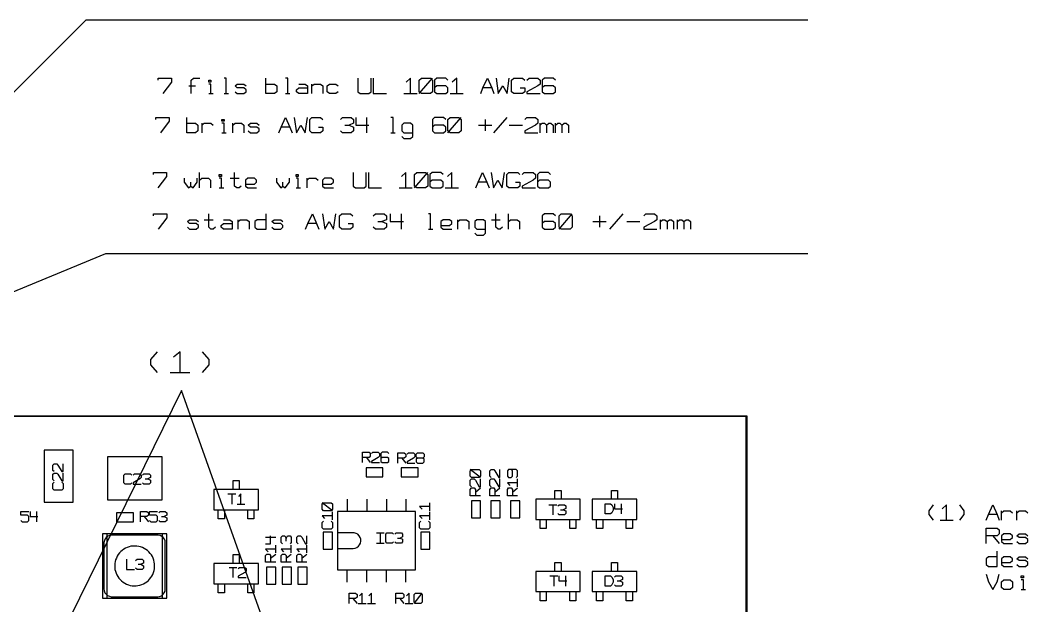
# Model space of a CAD drawing. Header units: millimetres. Extents: x 0 to 1189, y 35 to 806.
# Drawn here: x 595.1 to 775.6, y 505.3 to 610.2 of the extents above; entities that cross this region are included whole.
import ezdxf

# ---------------------------------------------------------------- set-up
doc = ezdxf.new("R2010")
doc.units = ezdxf.units.MM
doc.layers.add('Pen 1', color=7, linetype='Continuous')

msp = doc.modelspace()

# ---------------------------------------------------------------- linework, layer by layer
at = {"layer": 'Pen 1', "color": 7, "lineweight": 30}
for p, q in [((606.9, 610.22), (578.95, 582.3)), ((736.15, 610.22), (606.9, 610.22)), ((666.6, 597.08), (668.97, 599.83)), ((625.35, 598.45), (626.53, 598.45)), ((647.35, 597.08), (647.35, 598.78)), ((679.58, 598.1), (678, 598.1)), ((628.9, 597.08), (629.67, 597.08)), ((631.65, 597.08), (632.42, 597.08)), ((642.65, 597.08), (643.42, 597.08)), ((663.85, 597.08), (666.22, 597.08)), ((672.1, 597.08), (674.47, 597.08)), ((657.17, 592.78), (657.17, 590.03)), ((671.72, 590.03), (674.08, 592.78)), ((678.4, 592.42), (678.4, 590.38)), ((679.97, 590.03), (682.33, 592.78)), ((627.7, 590.03), (627.7, 591.75)), ((633.22, 590.03), (633.22, 591.75)), ((643.42, 591.05), (641.85, 591.05)), ((653.25, 591.4), (654.05, 591.4)), ((677.22, 591.4), (679.58, 591.4)), ((682.72, 591.4), (685.08, 591.4)), ((688.22, 590.03), (688.22, 591.75)), ((690.97, 590.03), (690.97, 591.75)), ((631.25, 590.03), (632.03, 590.03)), ((661.5, 590.03), (662.3, 590.03)), ((627.25, 580.15), (627.25, 582.9)), ((665.75, 580.15), (668.1, 582.9)), ((625.67, 580.5), (625.67, 581.17)), ((632.75, 581.88), (634.33, 581.88)), ((642.17, 580.5), (642.17, 581.17)), ((646.5, 580.15), (646.5, 581.88)), ((678.72, 581.17), (677.15, 581.17)), ((630.78, 580.15), (631.58, 580.15)), ((644.53, 580.15), (645.33, 580.15)), ((663, 580.15), (665.35, 580.15)), ((671.25, 580.15), (673.6, 580.15)), ((628.1, 574.47), (629.67, 574.47)), ((634.15, 572.75), (634.15, 574.47)), ((659.15, 574.12), (659.92, 574.12)), ((663.35, 575.5), (663.35, 572.75)), ((673.5, 572.75), (673.5, 574.47)), ((679.55, 574.47), (681.1, 574.47)), ((682.58, 572.75), (682.58, 575.5)), ((691.65, 572.75), (694, 575.5)), ((697.7, 574.12), (700.05, 574.12)), ((698.88, 575.17), (698.88, 573.1)), ((700.72, 572.75), (703.08, 575.5)), ((703.75, 574.12), (706.1, 574.12)), ((709.8, 572.75), (709.8, 574.47)), ((712.83, 572.75), (712.83, 574.47)), ((648.22, 573.8), (646.65, 573.8)), ((668.22, 572.75), (669, 572.75)), ((610.4, 568.33), (551, 543.88)), ((736.15, 568.33), (610.4, 568.33)), ((622, 547.1), (625.53, 547.1)), ((657.12, 531.88), (657.83, 530.95)), ((663.47, 531.75), (664.17, 530.83)), ((677.58, 528.28), (675.72, 529.7)), ((617.5, 528.03), (617.97, 528.03)), ((684.2, 526.62), (684.2, 528.05)), ((632.33, 525.33), (633.72, 525.33)), ((633.03, 525.33), (633.03, 523.5)), ((676.65, 525.67), (677.58, 526.4)), ((680.15, 525.67), (681.05, 526.4)), ((683.3, 525.67), (684.2, 526.4)), ((633.97, 523.5), (635.38, 523.5)), ((651.03, 522.33), (649.2, 523.75)), ((653.7, 524.4), (653.7, 522.2)), ((657.2, 524.4), (657.2, 522.2)), ((660.7, 524.4), (660.7, 522.2)), ((664.17, 524.4), (664.17, 522.2)), ((668.47, 522.33), (668.47, 523.75)), ((689.78, 523.4), (691.2, 523.4)), ((690.5, 523.4), (690.5, 521.58)), ((702.75, 523.58), (702.75, 521.75)), ((598.08, 522.2), (598.08, 520.35)), ((651.03, 520.67), (651.03, 522.1)), ((668.47, 520.67), (668.47, 522.1)), ((691.9, 522.5), (692.38, 522.5)), ((770.08, 521.65), (768.5, 521.65)), ((770.85, 520.6), (770.85, 522.33)), ((773.6, 520.6), (773.6, 522.33)), ((617.35, 521.28), (618.08, 520.35)), ((620.42, 521.28), (620.9, 521.28)), ((759.85, 520.6), (762.2, 520.6)), ((610.67, 518.2), (610.67, 506.65)), ((620.58, 518.2), (620.58, 506.65)), ((658.92, 518.35), (660.33, 518.35)), ((659.62, 518.35), (659.62, 516.5)), ((639.05, 517.58), (640.9, 517.58)), ((640.9, 514.75), (640.9, 516.17)), ((642.78, 516.88), (642.78, 517.35)), ((643.67, 514.75), (643.67, 516.17)), ((646.47, 514.75), (646.47, 516.17)), ((658.92, 516.5), (660.33, 516.5)), ((662.7, 517.42), (663.15, 517.42)), ((769.28, 517.85), (770.45, 516.47)), ((639.97, 513.8), (640.9, 514.53)), ((642.78, 513.8), (643.67, 514.53)), ((645.58, 513.8), (646.47, 514.53)), ((616.28, 512.72), (616.75, 512.72)), ((632.53, 512.17), (633.95, 512.17)), ((633.22, 512.17), (633.22, 510.35)), ((653.7, 509.55), (653.7, 511.73)), ((657.2, 509.55), (657.2, 511.73)), ((660.7, 509.55), (660.7, 511.73)), ((664.17, 509.55), (664.17, 511.73)), ((689.95, 510.65), (691.38, 510.65)), ((690.67, 510.65), (690.67, 508.83)), ((692.78, 510.65), (692.78, 508.83)), ((702.03, 509.75), (702.5, 509.75)), ((665.7, 505.67), (667.12, 507.52)), ((774.4, 508.23), (775.17, 508.23)), ((654.72, 506.6), (655.45, 505.67)), ((655.67, 505.67), (657.1, 505.67)), ((657.33, 505.67), (658.75, 505.67)), ((663.12, 506.6), (663.83, 505.67)), ((664.05, 505.67), (665.47, 505.67))]:
    msp.add_line(p, q, dxfattribs=at)
for points in [[(619.85, 599.47), (619.85, 599.83), (622.2, 599.83), (622.2, 599.12), (620.65, 597.08)], [(625.75, 597.08), (625.75, 599.47), (626.15, 599.83), (627.33, 599.83)], [(628.9, 599.12), (628.9, 599.47), (629.28, 599.47), (629.28, 599.12), (628.9, 599.12)], [(632.03, 597.08), (632.03, 599.83), (631.65, 599.83)], [(639.1, 598.78), (640.67, 598.78), (641.08, 598.45), (641.08, 597.4), (640.67, 597.08), (639.1, 597.08), (639.1, 599.83)], [(643.03, 597.08), (643.03, 599.83), (642.65, 599.83)], [(655.6, 599.83), (655.6, 597.4), (656, 597.08), (657.58, 597.08), (657.97, 597.4), (657.97, 599.83)], [(658.35, 599.83), (658.35, 597.08), (660.72, 597.08)], [(665.05, 597.08), (665.05, 599.83), (664.25, 599.12)], [(666.6, 597.4), (666.6, 599.47), (667, 599.83), (668.58, 599.83), (668.97, 599.47), (668.97, 597.4), (668.58, 597.08), (667, 597.08), (666.6, 597.4)], [(671.72, 599.47), (671.33, 599.83), (669.75, 599.83), (669.35, 599.47), (669.35, 597.4), (669.75, 597.08), (671.33, 597.08), (671.72, 597.4), (671.72, 598.1), (671.33, 598.45), (669.75, 598.45), (669.35, 598.1)], [(673.3, 597.08), (673.3, 599.83), (672.5, 599.12)], [(677.62, 597.08), (678, 598.1), (678.8, 599.83), (679.58, 598.1), (679.97, 597.08)], [(680.38, 599.83), (680.75, 597.08), (681.55, 598.45), (682.33, 597.08), (682.72, 599.83)], [(684.67, 598.1), (685.47, 598.1), (685.47, 597.4), (685.08, 597.08), (683.5, 597.08), (683.12, 597.4), (683.12, 599.47), (683.5, 599.83), (685.08, 599.83), (685.47, 599.47)], [(685.88, 599.47), (686.25, 599.83), (687.83, 599.83), (688.22, 599.47), (688.22, 598.78), (687.83, 598.45), (685.88, 597.4), (685.88, 597.08), (688.22, 597.08)], [(690.97, 599.47), (690.58, 599.83), (689, 599.83), (688.62, 599.47), (688.62, 597.4), (689, 597.08), (690.58, 597.08), (690.97, 597.4), (690.97, 598.1), (690.58, 598.45), (689, 598.45), (688.62, 598.1)], [(629.28, 597.08), (629.28, 598.78), (628.9, 598.78)], [(633.6, 597.4), (634, 597.08), (635.17, 597.08), (635.58, 597.4), (635.58, 597.75), (635.17, 598.1), (634, 598.1), (633.6, 598.45), (634, 598.78), (635.17, 598.78), (635.58, 598.45)], [(645, 598.78), (646.17, 598.78), (646.58, 598.45), (646.58, 597.08), (645, 597.08), (644.6, 597.4), (644.6, 597.75), (645, 598.1), (646.58, 598.1)], [(647.35, 598.45), (647.75, 598.78), (648.92, 598.78), (649.33, 598.45), (649.33, 597.08)], [(652.08, 597.4), (651.67, 597.08), (650.5, 597.08), (650.1, 597.4), (650.1, 598.45), (650.5, 598.78), (651.67, 598.78), (652.08, 598.45)], [(619.45, 592.42), (619.45, 592.78), (621.83, 592.78), (621.83, 592.1), (620.25, 590.03)], [(624.95, 591.75), (626.53, 591.75), (626.92, 591.4), (626.92, 590.38), (626.53, 590.03), (624.95, 590.03), (624.95, 592.78)], [(631.25, 592.1), (631.25, 592.42), (631.65, 592.42), (631.65, 592.1), (631.25, 592.1)], [(641.47, 590.03), (641.85, 591.05), (642.65, 592.78), (643.42, 591.05), (643.83, 590.03)], [(644.22, 592.78), (644.6, 590.03), (645.4, 591.4), (646.17, 590.03), (646.58, 592.78)], [(648.53, 591.05), (649.33, 591.05), (649.33, 590.38), (648.92, 590.03), (647.35, 590.03), (646.97, 590.38), (646.97, 592.42), (647.35, 592.78), (648.92, 592.78), (649.33, 592.42)], [(652.47, 592.42), (652.85, 592.78), (654.42, 592.78), (654.83, 592.42), (654.83, 591.75), (654.05, 591.4), (654.83, 591.05), (654.83, 590.38), (654.42, 590.03), (652.85, 590.03), (652.47, 590.38)], [(655.22, 592.78), (655.22, 591.4), (657.58, 591.4)], [(661.9, 590.03), (661.9, 592.78), (661.5, 592.78)], [(671.33, 592.42), (670.92, 592.78), (669.35, 592.78), (668.97, 592.42), (668.97, 590.38), (669.35, 590.03), (670.92, 590.03), (671.33, 590.38), (671.33, 591.05), (670.92, 591.4), (669.35, 591.4), (668.97, 591.05)], [(671.72, 590.38), (671.72, 592.42), (672.1, 592.78), (673.67, 592.78), (674.08, 592.42), (674.08, 590.38), (673.67, 590.03), (672.1, 590.03), (671.72, 590.38)], [(685.47, 592.42), (685.88, 592.78), (687.42, 592.78), (687.83, 592.42), (687.83, 591.75), (687.42, 591.4), (685.47, 590.38), (685.47, 590.03), (687.83, 590.03)], [(627.7, 591.4), (628.1, 591.75), (629.28, 591.75), (629.67, 591.4)], [(631.65, 590.03), (631.65, 591.75), (631.25, 591.75)], [(633.22, 591.4), (633.6, 591.75), (634.78, 591.75), (635.17, 591.4), (635.17, 590.03)], [(635.97, 590.38), (636.35, 590.03), (637.53, 590.03), (637.92, 590.38), (637.92, 590.72), (637.53, 591.05), (636.35, 591.05), (635.97, 591.4), (636.35, 591.75), (637.53, 591.75), (637.92, 591.4)], [(663.47, 589.35), (663.85, 589), (665.05, 589), (665.42, 589.35), (665.42, 591.4), (665.05, 591.75), (663.85, 591.75), (663.47, 591.4), (663.47, 590.38), (663.85, 590.03), (665.42, 590.03)], [(688.22, 591.4), (688.62, 591.75), (689, 591.75), (689.4, 591.4), (689.4, 590.03)], [(689.4, 591.4), (689.8, 591.75), (690.17, 591.75), (690.58, 591.4), (690.58, 590.03)], [(690.97, 591.4), (691.38, 591.75), (691.75, 591.75), (692.15, 591.4), (692.15, 590.03)], [(692.15, 591.4), (692.55, 591.75), (692.92, 591.75), (693.33, 591.4), (693.33, 590.03)], [(619, 582.55), (619, 582.9), (621.35, 582.9), (621.35, 582.2), (619.78, 580.15)], [(634.72, 580.5), (634.33, 580.15), (633.92, 580.15), (633.53, 580.5), (633.53, 582.9)], [(654.75, 582.9), (654.75, 580.5), (655.15, 580.15), (656.72, 580.15), (657.1, 580.5), (657.1, 582.9)], [(657.5, 582.9), (657.5, 580.15), (659.85, 580.15)], [(664.17, 580.15), (664.17, 582.9), (663.4, 582.2)], [(665.75, 580.5), (665.75, 582.55), (666.15, 582.9), (667.72, 582.9), (668.1, 582.55), (668.1, 580.5), (667.72, 580.15), (666.15, 580.15), (665.75, 580.5)], [(670.85, 582.55), (670.47, 582.9), (668.9, 582.9), (668.5, 582.55), (668.5, 580.5), (668.9, 580.15), (670.47, 580.15), (670.85, 580.5), (670.85, 581.17), (670.47, 581.53), (668.9, 581.53), (668.5, 581.17)], [(672.42, 580.15), (672.42, 582.9), (671.65, 582.2)], [(676.75, 580.15), (677.15, 581.17), (677.92, 582.9), (678.72, 581.17), (679.1, 580.15)], [(679.5, 582.9), (679.9, 580.15), (680.67, 581.53), (681.47, 580.15), (681.88, 582.9)], [(683.83, 581.17), (684.62, 581.17), (684.62, 580.5), (684.22, 580.15), (682.65, 580.15), (682.25, 580.5), (682.25, 582.55), (682.65, 582.9), (684.22, 582.9), (684.62, 582.55)], [(685, 582.55), (685.4, 582.9), (686.97, 582.9), (687.38, 582.55), (687.38, 581.88), (686.97, 581.53), (685, 580.5), (685, 580.15), (687.38, 580.15)], [(690.12, 582.55), (689.72, 582.9), (688.15, 582.9), (687.75, 582.55), (687.75, 580.5), (688.15, 580.15), (689.72, 580.15), (690.12, 580.5), (690.12, 581.17), (689.72, 581.53), (688.15, 581.53), (687.75, 581.17)], [(624.5, 581.88), (624.5, 581.17), (625.28, 580.15), (625.67, 580.5), (626.08, 580.15), (626.85, 581.17), (626.85, 581.88)], [(627.25, 581.53), (627.65, 581.88), (628.83, 581.88), (629.2, 581.53), (629.2, 580.15)], [(630.78, 582.2), (630.78, 582.55), (631.17, 582.55), (631.17, 582.2), (630.78, 582.2)], [(631.17, 580.15), (631.17, 581.88), (630.78, 581.88)], [(635.5, 580.83), (637.08, 580.83), (637.47, 581.17), (637.47, 581.53), (637.08, 581.88), (635.9, 581.88), (635.5, 581.53), (635.5, 580.5), (635.9, 580.15), (637.47, 580.15)], [(641, 581.88), (641, 581.17), (641.78, 580.15), (642.17, 580.5), (642.58, 580.15), (643.35, 581.17), (643.35, 581.88)], [(644.53, 582.2), (644.53, 582.55), (644.92, 582.55), (644.92, 582.2), (644.53, 582.2)], [(644.92, 580.15), (644.92, 581.88), (644.53, 581.88)], [(646.5, 581.53), (646.9, 581.88), (648.08, 581.88), (648.47, 581.53)], [(649.25, 580.83), (650.83, 580.83), (651.22, 581.17), (651.22, 581.53), (650.83, 581.88), (649.65, 581.88), (649.25, 581.53), (649.25, 580.5), (649.65, 580.15), (651.22, 580.15)], [(619.03, 575.17), (619.03, 575.5), (621.4, 575.5), (621.4, 574.83), (619.83, 572.75)], [(625.08, 573.1), (625.47, 572.75), (626.65, 572.75), (627.05, 573.1), (627.05, 573.45), (626.65, 573.8), (625.47, 573.8), (625.08, 574.12), (625.47, 574.47), (626.65, 574.47), (627.05, 574.12)], [(630.08, 573.1), (629.67, 572.75), (629.28, 572.75), (628.9, 573.1), (628.9, 575.5)], [(631.53, 574.47), (632.7, 574.47), (633.1, 574.12), (633.1, 572.75), (631.53, 572.75), (631.12, 573.1), (631.12, 573.45), (631.53, 573.8), (633.1, 573.8)], [(634.15, 574.12), (634.55, 574.47), (635.72, 574.47), (636.12, 574.12), (636.12, 572.75)], [(639.15, 574.47), (637.58, 574.47), (637.17, 574.12), (637.17, 573.1), (637.58, 572.75), (639.15, 572.75), (639.15, 575.5)], [(640.2, 573.1), (640.6, 572.75), (641.78, 572.75), (642.17, 573.1), (642.17, 573.45), (641.78, 573.8), (640.6, 573.8), (640.2, 574.12), (640.6, 574.47), (641.78, 574.47), (642.17, 574.12)], [(646.25, 572.75), (646.65, 573.8), (647.45, 575.5), (648.22, 573.8), (648.62, 572.75)], [(649.28, 575.5), (649.67, 572.75), (650.47, 574.12), (651.25, 572.75), (651.65, 575.5)], [(653.88, 573.8), (654.67, 573.8), (654.67, 573.1), (654.28, 572.75), (652.7, 572.75), (652.3, 573.1), (652.3, 575.17), (652.7, 575.5), (654.28, 575.5), (654.67, 575.17)], [(658.35, 575.17), (658.75, 575.5), (660.33, 575.5), (660.72, 575.17), (660.72, 574.47), (659.92, 574.12), (660.72, 573.8), (660.72, 573.1), (660.33, 572.75), (658.75, 572.75), (658.35, 573.1)], [(661.38, 575.5), (661.38, 574.12), (663.75, 574.12)], [(668.62, 572.75), (668.62, 575.5), (668.22, 575.5)], [(670.47, 573.45), (672.03, 573.45), (672.42, 573.8), (672.42, 574.12), (672.03, 574.47), (670.85, 574.47), (670.47, 574.12), (670.47, 573.1), (670.85, 572.75), (672.42, 572.75)], [(673.5, 574.12), (673.88, 574.47), (675.05, 574.47), (675.45, 574.12), (675.45, 572.75)], [(676.53, 572.08), (676.9, 571.72), (678.08, 571.72), (678.47, 572.08), (678.47, 574.12), (678.08, 574.47), (676.9, 574.47), (676.53, 574.12), (676.53, 573.1), (676.9, 572.75), (678.47, 572.75)], [(681.5, 573.1), (681.1, 572.75), (680.72, 572.75), (680.33, 573.1), (680.33, 575.5)], [(682.58, 574.12), (682.95, 574.47), (684.12, 574.47), (684.53, 574.12), (684.53, 572.75)], [(690.97, 575.17), (690.58, 575.5), (689, 575.5), (688.62, 575.17), (688.62, 573.1), (689, 572.75), (690.58, 572.75), (690.97, 573.1), (690.97, 573.8), (690.58, 574.12), (689, 574.12), (688.62, 573.8)], [(691.65, 573.1), (691.65, 575.17), (692.03, 575.5), (693.6, 575.5), (694, 575.17), (694, 573.1), (693.6, 572.75), (692.03, 572.75), (691.65, 573.1)], [(706.78, 575.17), (707.15, 575.5), (708.72, 575.5), (709.12, 575.17), (709.12, 574.47), (708.72, 574.12), (706.78, 573.1), (706.78, 572.75), (709.12, 572.75)], [(709.8, 574.12), (710.17, 574.47), (710.58, 574.47), (710.97, 574.12), (710.97, 572.75)], [(710.97, 574.12), (711.38, 574.47), (711.75, 574.47), (712.15, 574.12), (712.15, 572.75)], [(712.83, 574.12), (713.2, 574.47), (713.6, 574.47), (714, 574.12), (714, 572.75)], [(714, 574.12), (714.4, 574.47), (714.78, 574.47), (715.17, 574.12), (715.17, 572.75)], [(619.72, 547.1), (618.55, 548.47), (618.55, 549.4), (619.72, 550.78)], [(623.78, 547.1), (623.78, 550.78), (622.6, 549.85)], [(627.8, 547.1), (628.97, 548.47), (628.97, 549.4), (627.8, 550.78)], [(643.22, 489.73), (624.03, 543.88), (597.47, 489.73)], [(516.08, 539.22), (516.08, 379.7), (725.12, 379.7), (725.12, 539.22), (516.08, 539.22)], [(725.25, 539.35), (725.25, 379.67), (516.1, 379.67), (516.1, 539.35), (725.25, 539.35)], [(599.42, 533.17), (599.42, 523.83), (604.6, 523.83), (604.6, 533.17), (599.42, 533.17)], [(656.4, 530.95), (656.4, 532.8), (657.6, 532.8), (657.83, 532.55), (657.83, 532.1), (657.6, 531.88), (656.4, 531.88)], [(658.05, 532.55), (658.3, 532.8), (659.25, 532.8), (659.47, 532.55), (659.47, 532.1), (659.25, 531.88), (658.05, 531.17), (658.05, 530.95), (659.47, 530.95)], [(661.12, 532.55), (660.9, 532.8), (659.95, 532.8), (659.7, 532.55), (659.7, 531.17), (659.95, 530.95), (660.9, 530.95), (661.12, 531.17), (661.12, 531.65), (660.9, 531.88), (659.95, 531.88), (659.7, 531.65)], [(662.75, 530.83), (662.75, 532.67), (663.92, 532.67), (664.17, 532.45), (664.17, 531.97), (663.92, 531.75), (662.75, 531.75)], [(664.4, 532.45), (664.65, 532.67), (665.58, 532.67), (665.83, 532.45), (665.83, 531.97), (665.58, 531.75), (664.4, 531.08), (664.4, 530.83), (665.83, 530.83)], [(666.3, 531.75), (666.05, 531.53), (666.05, 531.08), (666.3, 530.83), (667.22, 530.83), (667.47, 531.08), (667.47, 531.53), (667.22, 531.75), (666.3, 531.75), (666.05, 531.97), (666.05, 532.45), (666.3, 532.67), (667.22, 532.67), (667.47, 532.45), (667.47, 531.97), (667.22, 531.75)], [(601.22, 529.33), (600.97, 529.55), (600.97, 530.5), (601.22, 530.72), (601.67, 530.72), (601.9, 530.5), (602.6, 529.33), (602.83, 529.33), (602.83, 530.72)], [(620.53, 532), (610.75, 532), (610.75, 524.3), (620.53, 524.3), (620.53, 532)], [(601.22, 527.67), (600.97, 527.9), (600.97, 528.85), (601.22, 529.08), (601.67, 529.08), (601.9, 528.85), (602.6, 527.67), (602.83, 527.67), (602.83, 529.08)], [(615.15, 527.33), (614.9, 527.1), (613.95, 527.1), (613.72, 527.33), (613.72, 528.7), (613.95, 528.95), (614.9, 528.95), (615.15, 528.7)], [(615.38, 528.7), (615.6, 528.95), (616.55, 528.95), (616.8, 528.7), (616.8, 528.25), (616.55, 528.03), (615.38, 527.33), (615.38, 527.1), (616.8, 527.1)], [(617.03, 528.7), (617.25, 528.95), (618.2, 528.95), (618.45, 528.7), (618.45, 528.25), (617.97, 528.03), (618.45, 527.8), (618.45, 527.33), (618.2, 527.1), (617.25, 527.1), (617.03, 527.33)], [(660.1, 528.38), (660.1, 530.03), (657.08, 530.03), (657.08, 528.38), (660.1, 528.38)], [(666.4, 528.38), (666.4, 530.03), (663.38, 530.03), (663.38, 528.38), (666.4, 528.38)], [(677.35, 528.28), (675.97, 528.28), (675.72, 528.5), (675.72, 529.45), (675.97, 529.7), (677.35, 529.7), (677.58, 529.45), (677.58, 528.5), (677.35, 528.28)], [(679.45, 528.28), (679.22, 528.5), (679.22, 529.45), (679.45, 529.7), (679.92, 529.7), (680.15, 529.45), (680.83, 528.28), (681.05, 528.28), (681.05, 529.7)], [(683.97, 528.28), (684.2, 528.5), (684.2, 529.45), (683.97, 529.7), (682.6, 529.7), (682.38, 529.45), (682.38, 528.5), (682.6, 528.28), (683.05, 528.28), (683.3, 528.5), (683.3, 529.45), (683.05, 529.7)], [(602.6, 527.42), (602.83, 527.2), (602.83, 526.25), (602.6, 526.03), (601.22, 526.03), (600.97, 526.25), (600.97, 527.2), (601.22, 527.42)], [(633.25, 526.12), (633.25, 527.72), (634.35, 527.72), (634.35, 526.12)], [(675.97, 526.62), (675.72, 526.85), (675.72, 527.8), (675.97, 528.05), (676.42, 528.05), (676.65, 527.8), (677.35, 526.62), (677.58, 526.62), (677.58, 528.05)], [(679.45, 526.62), (679.22, 526.85), (679.22, 527.8), (679.45, 528.05), (679.92, 528.05), (680.15, 527.8), (680.83, 526.62), (681.05, 526.62), (681.05, 528.05)], [(684.2, 527.33), (682.38, 527.33), (682.83, 526.85)], [(629.83, 522.5), (637.78, 522.5), (637.78, 526.12), (629.83, 526.12), (629.83, 522.5)], [(634.67, 523.5), (634.67, 525.33), (634.2, 524.88)], [(677.58, 524.97), (675.72, 524.97), (675.72, 526.15), (675.97, 526.4), (676.42, 526.4), (676.65, 526.15), (676.65, 524.97)], [(681.05, 524.97), (679.22, 524.97), (679.22, 526.15), (679.45, 526.4), (679.92, 526.4), (680.15, 526.15), (680.15, 524.97)], [(684.2, 524.97), (682.38, 524.97), (682.38, 526.15), (682.6, 526.4), (683.05, 526.4), (683.3, 526.15), (683.3, 524.97)], [(690.88, 524.38), (690.88, 525.97), (692, 525.97), (692, 524.38)], [(701, 524.38), (701, 525.97), (702.12, 525.97), (702.12, 524.38)], [(650.8, 522.33), (649.42, 522.33), (649.2, 522.58), (649.2, 523.53), (649.42, 523.75), (650.8, 523.75), (651.03, 523.53), (651.03, 522.58), (650.8, 522.33)], [(677.58, 524.08), (675.92, 524.08), (675.92, 521.05), (677.58, 521.05), (677.58, 524.08)], [(679.42, 521.05), (681.08, 521.05), (681.08, 524.08), (679.42, 524.08), (679.42, 521.05)], [(682.92, 521.05), (684.58, 521.05), (684.58, 524.08), (682.92, 524.08), (682.92, 521.05)], [(687.45, 520.75), (695.42, 520.75), (695.42, 524.38), (687.45, 524.38), (687.45, 520.75)], [(691.42, 523.17), (691.67, 523.4), (692.6, 523.4), (692.85, 523.17), (692.85, 522.72), (692.38, 522.5), (692.85, 522.28), (692.85, 521.8), (692.6, 521.58), (691.67, 521.58), (691.42, 521.8)], [(697.58, 520.75), (705.55, 520.75), (705.55, 524.38), (697.58, 524.38), (697.58, 520.75)], [(699.9, 521.75), (699.9, 523.58), (700.85, 523.58), (701.1, 523.35), (701.33, 522.9), (701.33, 522.45), (701.1, 521.97), (700.85, 521.75), (699.9, 521.75)], [(701.55, 523.58), (701.55, 522.67), (702.97, 522.67)], [(758.67, 520.6), (757.88, 521.65), (757.88, 522.33), (758.67, 523.38)], [(761.03, 520.6), (761.03, 523.38), (760.25, 522.67)], [(763.38, 520.6), (764.17, 521.65), (764.17, 522.33), (763.38, 523.38)], [(768.1, 520.6), (768.5, 521.65), (769.28, 523.38), (770.08, 521.65), (770.45, 520.6)], [(595.25, 520.58), (595.47, 520.35), (596.42, 520.35), (596.65, 520.58), (596.65, 521.28), (596.42, 521.5), (595.25, 521.5), (595.25, 522.2), (596.65, 522.2)], [(596.9, 522.2), (596.9, 521.28), (598.3, 521.28)], [(612.38, 521.97), (612.38, 520.33), (615.4, 520.33), (615.4, 521.97), (612.38, 521.97)], [(616.65, 520.35), (616.65, 522.2), (617.83, 522.2), (618.08, 521.95), (618.08, 521.5), (617.83, 521.28), (616.65, 521.28)], [(618.3, 520.58), (618.53, 520.35), (619.47, 520.35), (619.72, 520.58), (619.72, 521.28), (619.47, 521.5), (618.3, 521.5), (618.3, 522.2), (619.72, 522.2)], [(619.95, 521.95), (620.17, 522.2), (621.12, 522.2), (621.38, 521.95), (621.38, 521.5), (620.9, 521.28), (621.38, 521.05), (621.38, 520.58), (621.12, 520.35), (620.17, 520.35), (619.95, 520.58)], [(631.7, 522.5), (631.7, 520.88), (630.58, 520.88), (630.58, 522.5)], [(637, 522.5), (637, 520.88), (635.9, 520.88), (635.9, 522.5)], [(665.92, 522.2), (651.95, 522.2), (651.95, 511.75), (665.92, 511.75), (665.92, 522.2)], [(668.47, 523.05), (666.65, 523.05), (667.1, 522.58)], [(770.85, 521.97), (771.25, 522.33), (772.42, 522.33), (772.83, 521.97)], [(773.6, 521.97), (774, 522.33), (775.17, 522.33), (775.58, 521.97)], [(651.03, 521.4), (649.2, 521.4), (649.65, 520.92)], [(650.8, 520.45), (651.03, 520.22), (651.03, 519.28), (650.8, 519.03), (649.42, 519.03), (649.2, 519.28), (649.2, 520.22), (649.42, 520.45)], [(668.47, 521.4), (666.65, 521.4), (667.1, 520.92)], [(668.25, 520.45), (668.47, 520.22), (668.47, 519.28), (668.25, 519.03), (666.88, 519.03), (666.65, 519.28), (666.65, 520.22), (666.88, 520.45)], [(689.33, 520.75), (689.33, 519.12), (688.22, 519.12), (688.22, 520.75)], [(694.65, 520.75), (694.65, 519.12), (693.53, 519.12), (693.53, 520.75)], [(699.47, 520.75), (699.47, 519.12), (698.35, 519.12), (698.35, 520.75)], [(704.78, 520.75), (704.78, 519.12), (703.65, 519.12), (703.65, 520.75)], [(609.85, 506.65), (621.4, 506.65), (621.4, 518.2), (609.85, 518.2), (609.85, 506.65)], [(611.5, 517.92), (611.15, 517.88), (610.85, 517.75), (610.55, 517.55), (610.35, 517.28), (610.2, 516.97), (610.12, 516.62), (610.12, 516.55), (610.12, 508.3), (610.17, 507.95), (610.3, 507.62), (610.5, 507.35), (610.78, 507.12), (611.1, 507), (611.45, 506.92), (611.5, 506.92), (619.75, 506.92), (620.1, 506.98), (620.42, 507.1), (620.7, 507.3), (620.92, 507.58), (621.08, 507.9), (621.12, 508.23), (621.12, 508.3), (621.12, 516.55), (621.1, 516.9), (620.95, 517.22), (620.75, 517.5), (620.47, 517.72), (620.17, 517.88), (619.83, 517.92), (619.75, 517.92), (611.5, 517.92)], [(651.05, 518.47), (649.4, 518.47), (649.4, 515.45), (651.05, 515.45), (651.05, 518.47)], [(651.95, 515.58), (654.75, 515.58), (655.1, 515.62), (655.42, 515.75), (655.7, 515.95), (655.92, 516.22), (656.08, 516.53), (656.15, 516.88), (656.12, 517.22), (656.03, 517.55), (655.85, 517.85), (655.6, 518.1), (655.3, 518.25), (654.95, 518.35), (654.75, 518.38), (651.95, 518.38), (651.95, 515.58)], [(661.97, 516.75), (661.75, 516.5), (660.8, 516.5), (660.58, 516.75), (660.58, 518.12), (660.8, 518.35), (661.75, 518.35), (661.97, 518.12)], [(662.22, 518.12), (662.45, 518.35), (663.4, 518.35), (663.62, 518.12), (663.62, 517.65), (663.15, 517.42), (663.62, 517.2), (663.62, 516.75), (663.4, 516.5), (662.45, 516.5), (662.22, 516.75)], [(666.85, 515.45), (668.5, 515.45), (668.5, 518.47), (666.85, 518.47), (666.85, 515.45)], [(768.1, 516.47), (768.1, 519.22), (770.08, 519.22), (770.45, 518.9), (770.45, 518.2), (770.08, 517.85), (768.1, 517.85)], [(770.85, 517.17), (772.42, 517.17), (772.83, 517.53), (772.83, 517.85), (772.42, 518.2), (771.25, 518.2), (770.85, 517.85), (770.85, 516.83), (771.25, 516.47), (772.83, 516.47)], [(773.6, 516.83), (774, 516.47), (775.17, 516.47), (775.58, 516.83), (775.58, 517.17), (775.17, 517.53), (774, 517.53), (773.6, 517.85), (774, 518.2), (775.17, 518.2), (775.58, 517.85)], [(639.05, 516.4), (639.97, 516.4), (639.97, 517.83)], [(642.08, 516.4), (641.85, 516.62), (641.85, 517.58), (642.08, 517.83), (642.55, 517.83), (642.78, 517.35), (643, 517.83), (643.45, 517.83), (643.67, 517.58), (643.67, 516.62), (643.45, 516.4)], [(644.88, 516.4), (644.65, 516.62), (644.65, 517.58), (644.88, 517.83), (645.33, 517.83), (645.58, 517.58), (646.25, 516.4), (646.47, 516.4), (646.47, 517.83)], [(619.2, 512.42), (619.2, 512.78), (619.15, 513.12), (619.05, 513.45), (618.95, 513.8), (618.8, 514.1), (618.62, 514.4), (618.4, 514.67), (618.17, 514.95), (617.92, 515.17), (617.65, 515.4), (617.35, 515.58), (617.03, 515.72), (616.7, 515.85), (616.35, 515.92), (616.03, 515.97), (615.67, 516), (615.33, 516), (614.97, 515.95), (614.62, 515.88), (614.3, 515.75), (614, 515.6), (613.7, 515.42), (613.4, 515.22), (613.15, 515), (612.9, 514.75), (612.7, 514.47), (612.5, 514.17), (612.35, 513.85), (612.22, 513.53), (612.15, 513.2), (612.08, 512.85), (612.05, 512.5), (612.08, 512.15), (612.1, 511.8), (612.2, 511.48), (612.3, 511.15), (612.45, 510.83), (612.6, 510.52), (612.8, 510.23), (613.05, 509.98), (613.3, 509.73), (613.58, 509.5), (613.85, 509.33), (614.17, 509.17), (614.5, 509.05), (614.83, 508.95), (615.17, 508.88), (615.53, 508.85), (615.88, 508.85), (616.22, 508.9), (616.55, 508.98), (616.9, 509.08), (617.2, 509.23), (617.53, 509.4), (617.8, 509.58), (618.08, 509.8), (618.3, 510.05), (618.53, 510.33), (618.72, 510.62), (618.88, 510.92), (619, 511.25), (619.1, 511.6), (619.17, 511.92), (619.2, 512.28), (619.2, 512.42)], [(633.25, 512.85), (633.25, 514.45), (634.35, 514.45), (634.35, 512.85)], [(640.9, 515.45), (639.05, 515.45), (639.53, 514.97)], [(640.9, 513.1), (639.05, 513.1), (639.05, 514.28), (639.28, 514.53), (639.75, 514.53), (639.97, 514.28), (639.97, 513.1)], [(643.67, 515.45), (641.85, 515.45), (642.3, 514.97)], [(643.67, 513.1), (641.85, 513.1), (641.85, 514.28), (642.08, 514.53), (642.55, 514.53), (642.78, 514.28), (642.78, 513.1)], [(646.47, 515.45), (644.65, 515.45), (645.1, 514.97)], [(646.47, 513.1), (644.65, 513.1), (644.65, 514.28), (644.88, 514.53), (645.33, 514.53), (645.58, 514.28), (645.58, 513.1)], [(770.08, 514.08), (768.5, 514.08), (768.1, 513.72), (768.1, 512.7), (768.5, 512.35), (770.08, 512.35), (770.08, 515.1)], [(614.15, 513.62), (614.15, 511.8), (615.58, 511.8)], [(615.8, 513.4), (616.05, 513.62), (616.97, 513.62), (617.22, 513.4), (617.22, 512.95), (616.75, 512.72), (617.22, 512.47), (617.22, 512.03), (616.97, 511.8), (616.05, 511.8), (615.8, 512.03)], [(629.83, 509.23), (637.78, 509.23), (637.78, 512.85), (629.83, 512.85), (629.83, 509.23)], [(690.88, 511.45), (690.88, 513.05), (692, 513.05), (692, 511.45)], [(701, 511.45), (701, 513.05), (702.12, 513.05), (702.12, 511.45)], [(770.85, 513.05), (772.42, 513.05), (772.83, 513.4), (772.83, 513.72), (772.42, 514.08), (771.25, 514.08), (770.85, 513.72), (770.85, 512.7), (771.25, 512.35), (772.83, 512.35)], [(773.6, 512.7), (774, 512.35), (775.17, 512.35), (775.58, 512.7), (775.58, 513.05), (775.17, 513.4), (774, 513.4), (773.6, 513.72), (774, 514.08), (775.17, 514.08), (775.58, 513.72)], [(634.17, 511.95), (634.4, 512.17), (635.35, 512.17), (635.6, 511.95), (635.6, 511.5), (635.35, 511.27), (634.17, 510.58), (634.17, 510.35), (635.6, 510.35)], [(639.25, 509.17), (640.9, 509.17), (640.9, 512.2), (639.25, 512.2), (639.25, 509.17)], [(643.7, 512.2), (642.05, 512.2), (642.05, 509.17), (643.7, 509.17), (643.7, 512.2)], [(644.85, 509.17), (646.5, 509.17), (646.5, 512.2), (644.85, 512.2), (644.85, 509.17)], [(687.45, 507.83), (695.42, 507.83), (695.42, 511.45), (687.45, 511.45), (687.45, 507.83)], [(697.58, 507.83), (705.55, 507.83), (705.55, 511.45), (697.58, 511.45), (697.58, 507.83)], [(768.1, 510.98), (768.5, 509.6), (769.28, 508.23), (770.08, 509.6), (770.45, 510.98)], [(631.7, 509.23), (631.7, 507.6), (630.58, 507.6), (630.58, 509.23)], [(637, 509.23), (637, 507.6), (635.9, 507.6), (635.9, 509.23)], [(691.6, 510.65), (691.6, 509.75), (693.03, 509.75)], [(699.9, 508.83), (699.9, 510.65), (700.85, 510.65), (701.1, 510.42), (701.33, 509.98), (701.33, 509.52), (701.1, 509.05), (700.85, 508.83), (699.9, 508.83)], [(701.55, 510.42), (701.8, 510.65), (702.75, 510.65), (702.97, 510.42), (702.97, 509.98), (702.5, 509.75), (702.97, 509.52), (702.97, 509.05), (702.75, 508.83), (701.8, 508.83), (701.55, 509.05)], [(770.85, 508.58), (770.85, 509.6), (771.25, 509.95), (772.42, 509.95), (772.83, 509.6), (772.83, 508.58), (772.42, 508.23), (771.25, 508.23), (770.85, 508.58)], [(774.4, 510.3), (774.4, 510.65), (774.78, 510.65), (774.78, 510.3), (774.4, 510.3)], [(774.78, 508.23), (774.78, 509.95), (774.4, 509.95)], [(654.03, 505.67), (654.03, 507.52), (655.2, 507.52), (655.45, 507.3), (655.45, 506.83), (655.2, 506.6), (654.03, 506.6)], [(656.38, 505.67), (656.38, 507.52), (655.9, 507.05)], [(658.03, 505.67), (658.03, 507.52), (657.55, 507.05)], [(662.4, 505.67), (662.4, 507.52), (663.6, 507.52), (663.83, 507.3), (663.83, 506.83), (663.6, 506.6), (662.4, 506.6)], [(664.78, 505.67), (664.78, 507.52), (664.3, 507.05)], [(665.7, 505.92), (665.7, 507.3), (665.95, 507.52), (666.9, 507.52), (667.12, 507.3), (667.12, 505.92), (666.9, 505.67), (665.95, 505.67), (665.7, 505.92)], [(689.33, 507.83), (689.33, 506.2), (688.22, 506.2), (688.22, 507.83)], [(694.65, 507.83), (694.65, 506.2), (693.53, 506.2), (693.53, 507.83)], [(699.47, 507.83), (699.47, 506.2), (698.35, 506.2), (698.35, 507.83)], [(704.78, 507.83), (704.78, 506.2), (703.65, 506.2), (703.65, 507.83)]]:
    msp.add_lwpolyline(points, dxfattribs=at)

doc.saveas('drawing.dxf')
